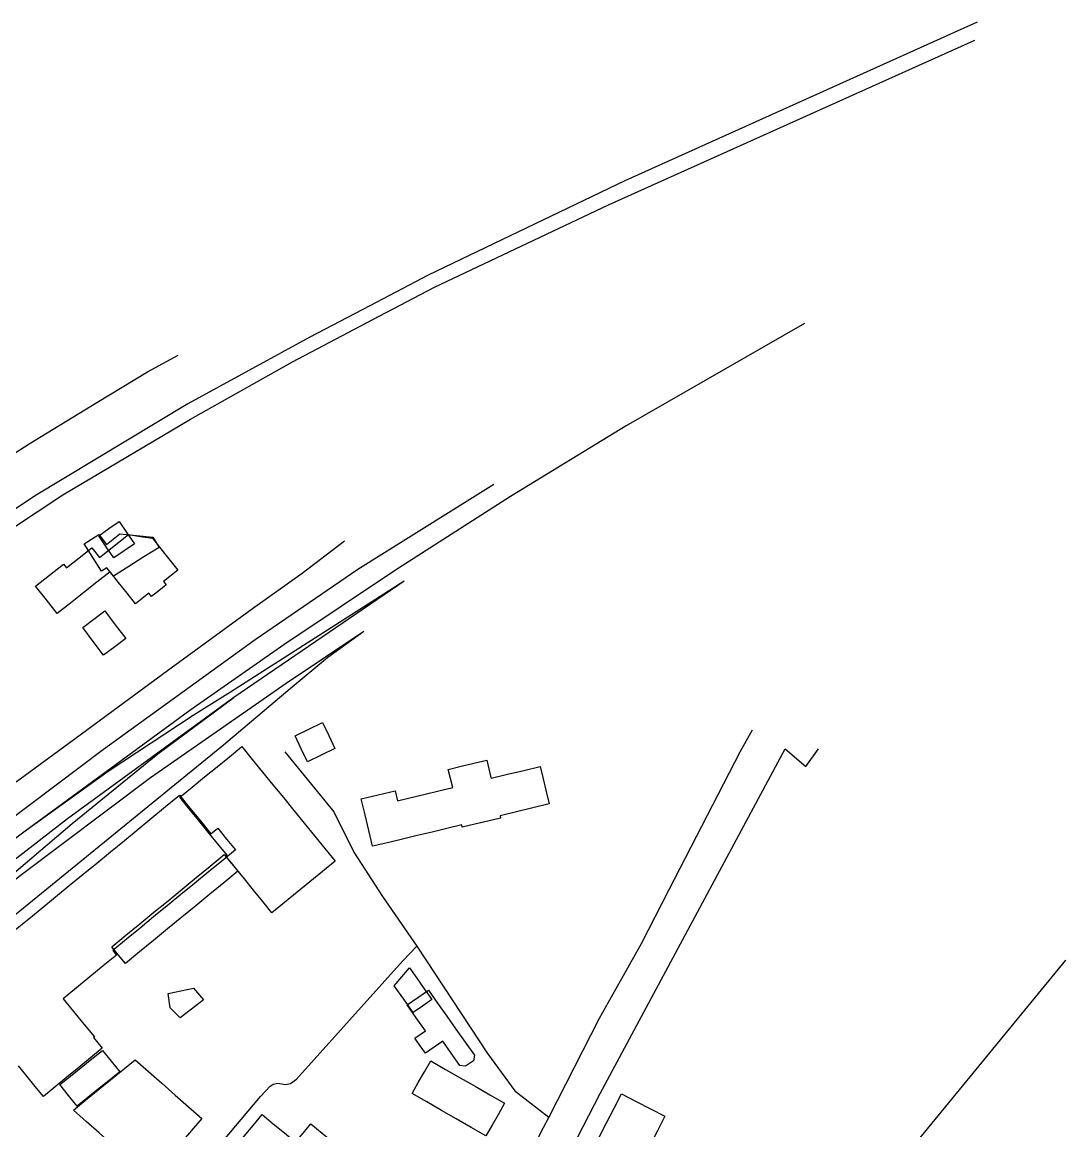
# Model space of a CAD drawing. Header units: metres. Extents: x 2526939 to 2528079, y 1150869 to 1152142.
# Drawn here: x 2527792.3 to 2528079, y 1151710.4 to 1152014.9 of the extents above; entities that cross this region are included whole.
import ezdxf

# ---------------------------------------------------------------- set-up
doc = ezdxf.new("R2010")
doc.units = ezdxf.units.M
for name, color, linetype in [('Buildings', 7, 'Continuous'), ('Rail', 7, 'Continuous'), ('Roads', 7, 'Continuous')]:
    doc.layers.add(name, color=color, linetype=linetype)

msp = doc.modelspace()

# ---------------------------------------------------------------- linework, layer by layer
at = {"layer": 'Buildings'}
for points in [[(2527813.322, 1151873.829), (2527816.144, 1151875.765), (2527818.966, 1151877.7), (2527821.066, 1151874.638), (2527823.166, 1151871.575), (2527820.344, 1151869.64), (2527817.522, 1151867.705), (2527815.422, 1151870.767), (2527813.322, 1151873.829)], [(2527831.376, 1151868.964), (2527833.2, 1151866.654), (2527835.024, 1151864.344), (2527831.105, 1151861.246), (2527831.866, 1151860.284), (2527829.857, 1151858.696), (2527827.848, 1151857.108), (2527827.095, 1151858.06), (2527823.419, 1151855.154), (2527821.108, 1151858.078), (2527818.797, 1151861.001), (2527816.486, 1151863.925), (2527812.855, 1151861.054), (2527809.223, 1151858.183), (2527805.592, 1151855.312), (2527801.96, 1151852.441), (2527798.98, 1151856.212), (2527795.999, 1151859.983), (2527799.835, 1151863.016), (2527803.671, 1151866.048), (2527804.516, 1151864.978), (2527807.983, 1151867.718), (2527811.449, 1151870.458), (2527813.525, 1151867.83), (2527816.2, 1151869.945), (2527818.875, 1151872.06), (2527821.55, 1151874.175), (2527824.822, 1151873.643), (2527828.095, 1151873.111), (2527829.736, 1151871.038), (2527831.376, 1151868.964)], [(2527828.24, 1151873.386), (2527829.978, 1151870.616), (2527825.772, 1151867.976), (2527821.565, 1151865.335), (2527817.359, 1151862.695), (2527815.607, 1151865.044), (2527814.054, 1151864.044), (2527811.684, 1151867.82), (2527809.314, 1151871.595), (2527813.39, 1151874.153), (2527815.477, 1151871.448), (2527819.139, 1151874.35), (2527823.689, 1151873.868), (2527828.24, 1151873.386)], [(2527820.755, 1151845.566), (2527817.72, 1151843.275), (2527814.685, 1151840.984), (2527811.818, 1151844.782), (2527808.95, 1151848.58), (2527811.985, 1151850.872), (2527815.02, 1151853.163), (2527817.888, 1151849.365), (2527820.755, 1151845.566)], [(2527878.216, 1151815.359), (2527874.455, 1151813.555), (2527870.694, 1151811.75), (2527868.982, 1151815.32), (2527867.269, 1151818.889), (2527871.03, 1151820.693), (2527874.791, 1151822.498), (2527876.504, 1151818.929), (2527878.216, 1151815.359)], [(2527878.296, 1151784.385), (2527874.824, 1151781.561), (2527871.351, 1151778.736), (2527867.879, 1151775.912), (2527864.406, 1151773.087), (2527860.934, 1151770.263), (2527858.405, 1151773.372), (2527855.877, 1151776.481), (2527853.348, 1151779.59), (2527850.82, 1151782.699), (2527848.291, 1151785.808), (2527848.585, 1151786.047), (2527845.988, 1151789.241), (2527843.39, 1151792.434), (2527840.793, 1151795.628), (2527838.195, 1151798.821), (2527835.598, 1151802.015), (2527839.011, 1151804.791), (2527842.425, 1151807.568), (2527845.838, 1151810.344), (2527849.252, 1151813.121), (2527852.665, 1151815.897), (2527855.513, 1151812.396), (2527858.361, 1151808.894), (2527861.209, 1151805.393), (2527864.057, 1151801.892), (2527866.904, 1151798.39), (2527869.752, 1151794.889), (2527872.6, 1151791.388), (2527875.448, 1151787.886), (2527878.296, 1151784.385)], [(2527921.071, 1151807.364), (2527921.1, 1151807.208), (2527925.592, 1151808.285), (2527930.084, 1151809.363), (2527934.576, 1151810.44), (2527935.401, 1151807.003), (2527936.225, 1151803.567), (2527937.05, 1151800.13), (2527932.558, 1151799.053), (2527928.066, 1151797.975), (2527923.574, 1151796.898), (2527923.721, 1151796.28), (2527920.21, 1151795.438), (2527916.699, 1151794.595), (2527913.188, 1151793.753), (2527913.04, 1151794.37), (2527908.965, 1151793.392), (2527904.89, 1151792.415), (2527900.815, 1151791.437), (2527896.739, 1151790.459), (2527892.664, 1151789.482), (2527888.589, 1151788.504), (2527887.548, 1151792.844), (2527886.506, 1151797.184), (2527885.465, 1151801.524), (2527890.101, 1151802.636), (2527894.736, 1151803.748), (2527895.386, 1151801.039), (2527899.181, 1151801.949), (2527902.976, 1151802.86), (2527906.771, 1151803.77), (2527910.566, 1151804.68), (2527909.971, 1151807.162), (2527909.375, 1151809.644), (2527912.886, 1151810.486), (2527916.398, 1151811.328), (2527919.909, 1151812.17), (2527921.071, 1151807.364)], [(2527851.571, 1151781.678), (2527847.711, 1151778.509), (2527843.85, 1151775.339), (2527839.99, 1151772.17), (2527836.13, 1151769), (2527832.269, 1151765.831), (2527828.409, 1151762.661), (2527824.548, 1151759.492), (2527820.688, 1151756.322), (2527818.81, 1151758.609), (2527816.932, 1151760.896), (2527820.793, 1151764.066), (2527824.653, 1151767.235), (2527828.514, 1151770.405), (2527832.374, 1151773.574), (2527836.235, 1151776.744), (2527840.095, 1151779.913), (2527843.956, 1151783.083), (2527847.816, 1151786.252), (2527849.693, 1151783.965), (2527851.571, 1151781.678)], [(2527904.825, 1151746.439), (2527902.277, 1151744.642), (2527899.728, 1151742.845), (2527897.126, 1151746.538), (2527894.524, 1151750.23), (2527896.605, 1151752.691), (2527898.685, 1151755.151), (2527900.732, 1151752.247), (2527902.778, 1151749.343), (2527904.825, 1151746.439)], [(2527832.415, 1151748.04), (2527835.873, 1151748.785), (2527839.332, 1151749.53), (2527842.114, 1151746.344), (2527841.225, 1151745.645), (2527838.473, 1151743.53), (2527835.72, 1151741.414), (2527832.935, 1151744.176), (2527832.415, 1151748.04)], [(2527903.905, 1151749.036), (2527906.43, 1151745.453), (2527908.955, 1151741.87), (2527911.481, 1151738.286), (2527914.006, 1151734.703), (2527916.531, 1151731.12), (2527916.299, 1151729.62), (2527914.079, 1151728.078), (2527912.543, 1151728.325), (2527910.189, 1151731.667), (2527907.834, 1151735.008), (2527905.449, 1151733.327), (2527903.064, 1151731.645), (2527901.612, 1151733.706), (2527900.16, 1151735.766), (2527903.076, 1151737.821), (2527900.573, 1151741.373), (2527898.07, 1151744.924), (2527900.988, 1151746.98), (2527903.905, 1151749.036)], [(2527802.68, 1151723.051), (2527805.612, 1151725.403), (2527808.545, 1151727.755), (2527811.477, 1151730.106), (2527814.409, 1151732.458), (2527816.772, 1151729.512), (2527819.135, 1151726.565), (2527816.203, 1151724.213), (2527813.271, 1151721.862), (2527810.339, 1151719.51), (2527807.407, 1151717.158), (2527805.044, 1151720.105), (2527802.68, 1151723.051)], [(2527841.672, 1151713.709), (2527838.828, 1151710.444), (2527835.985, 1151707.178), (2527833.141, 1151703.913), (2527830.298, 1151700.647), (2527827.454, 1151697.382), (2527823.948, 1151700.498), (2527820.443, 1151703.613), (2527816.937, 1151706.729), (2527813.431, 1151709.845), (2527809.926, 1151712.96), (2527806.42, 1151716.076), (2527809.8, 1151718.841), (2527813.18, 1151721.607), (2527816.559, 1151724.372), (2527819.939, 1151727.138), (2527823.319, 1151729.903), (2527826.99, 1151726.664), (2527830.66, 1151723.425), (2527834.331, 1151720.187), (2527838.001, 1151716.948), (2527841.672, 1151713.709)], [(2527924.828, 1151717.926), (2527923.112, 1151714.939), (2527921.396, 1151711.952), (2527919.68, 1151708.965), (2527915.626, 1151711.294), (2527911.572, 1151713.622), (2527907.519, 1151715.951), (2527903.465, 1151718.279), (2527899.411, 1151720.608), (2527901.127, 1151723.595), (2527902.843, 1151726.582), (2527904.559, 1151729.569), (2527908.613, 1151727.24), (2527912.667, 1151724.912), (2527916.72, 1151722.583), (2527920.774, 1151720.255), (2527924.828, 1151717.926)], [(2527968.889, 1151714.348), (2527966.84, 1151710.384), (2527964.791, 1151706.419), (2527962.742, 1151702.454), (2527960.693, 1151698.49), (2527956.719, 1151700.544), (2527952.744, 1151702.597), (2527948.77, 1151704.651), (2527950.819, 1151708.616), (2527952.868, 1151712.581), (2527954.916, 1151716.545), (2527956.965, 1151720.51), (2527960.94, 1151718.456), (2527964.914, 1151716.402), (2527968.889, 1151714.348)], [(2527876.881, 1151698.028), (2527873.842, 1151694.339), (2527870.803, 1151690.649), (2527867.764, 1151686.96), (2527864.54, 1151689.616), (2527861.316, 1151692.272), (2527858.092, 1151694.928), (2527854.868, 1151697.584), (2527851.644, 1151700.24), (2527848.42, 1151702.896), (2527850.874, 1151705.874), (2527853.327, 1151708.853), (2527855.781, 1151711.831), (2527858.234, 1151714.809), (2527861.29, 1151712.291), (2527864.347, 1151709.774), (2527867.403, 1151707.256), (2527870.459, 1151704.738), (2527869.763, 1151703.893), (2527873.322, 1151700.961), (2527876.881, 1151698.028)], [(2527876.391, 1151698.916), (2527874.2, 1151696.26), (2527872.009, 1151693.603), (2527868.865, 1151696.193), (2527865.722, 1151698.783), (2527862.578, 1151701.373), (2527865.575, 1151705.012), (2527868.572, 1151708.65), (2527871.569, 1151712.289), (2527874.714, 1151709.699), (2527877.858, 1151707.108), (2527881.003, 1151704.518), (2527878.697, 1151701.717), (2527876.391, 1151698.916)]]:
    msp.add_lwpolyline(points, close=True, dxfattribs=at)
msp.add_lwpolyline([(2527790.518, 1151765.639), (2527794.097, 1151768.573), (2527797.677, 1151771.508), (2527801.46, 1151774.609), (2527805.243, 1151777.71), (2527809.025, 1151780.811), (2527812.808, 1151783.912), (2527816.591, 1151787.014), (2527820.374, 1151790.115), (2527824.157, 1151793.216), (2527827.939, 1151796.317), (2527831.722, 1151799.418), (2527835.505, 1151802.519), (2527835.505, 1151802.519), (2527838.39, 1151799), (2527841.274, 1151795.482), (2527844.159, 1151791.963), (2527846.01, 1151793.48), (2527848.451, 1151790.502), (2527850.892, 1151787.525), (2527847.147, 1151784.455), (2527843.402, 1151781.385), (2527839.657, 1151778.315), (2527835.912, 1151775.245), (2527832.167, 1151772.174), (2527828.422, 1151769.104), (2527824.677, 1151766.034), (2527820.932, 1151762.964), (2527817.187, 1151759.894), (2527818.211, 1151758.645), (2527814.551, 1151755.645), (2527810.891, 1151752.644), (2527807.23, 1151749.644), (2527803.57, 1151746.643), (2527806.426, 1151743.159), (2527809.281, 1151739.676), (2527812.137, 1151736.192), (2527811.883, 1151735.984), (2527814.291, 1151733.047), (2527811.063, 1151730.4), (2527807.834, 1151727.754), (2527804.606, 1151725.107), (2527801.377, 1151722.461), (2527798.149, 1151719.814), (2527795.906, 1151722.554), (2527793.662, 1151725.293), (2527791.261, 1151728.223)], dxfattribs=at)
at = {"layer": 'Rail'}
for points in [[(2528007.234, 1151932.084), (2527958.243, 1151903.959), (2527926.468, 1151884.611), (2527895.118, 1151864.584), (2527864.205, 1151843.888), (2527838.356, 1151825.829), (2527792.796, 1151792.436)], [(2527921.83, 1151887.85), (2527884.513, 1151864.538), (2527856.344, 1151845.253), (2527814.616, 1151815.114), (2527762.221, 1151775.602)], [(2527897.228, 1151861.351), (2527849.516, 1151830.849), (2527839.316, 1151824.399), (2527815.936, 1151809.048), (2527792.796, 1151792.436)], [(2527897.228, 1151861.351), (2527850.475, 1151829.419)], [(2527886.199, 1151847.485), (2527864.834, 1151833.184), (2527827.569, 1151807.338), (2527791.724, 1151780.386), (2527761.517, 1151756.454)], [(2527886.199, 1151847.485), (2527876.319, 1151840.39), (2527865.904, 1151831.783), (2527847.595, 1151816.251), (2527770.804, 1151753.753)], [(2527850.475, 1151829.419), (2527804.765, 1151796.089), (2527775.986, 1151773.816), (2527758.463, 1151760.176)], [(2527761.313, 1151756.734), (2527766.266, 1151760.816), (2527790.633, 1151781.721), (2527805.996, 1151794.745), (2527829.536, 1151813.948), (2527850.475, 1151829.419)], [(2527792.796, 1151792.436), (2527764.375, 1151770.935)]]:
    msp.add_lwpolyline(points, dxfattribs=at)
at = {"layer": 'Roads'}
for points in [[(2528054.645, 1152014.878), (2527957.843, 1151971.33), (2527903.868, 1151945.401), (2527887.819, 1151936.988), (2527871.346, 1151928.35), (2527837.854, 1151910.079), (2527795.653, 1151884.679), (2527763.77, 1151863.248), (2527726.464, 1151836.393), (2527709.321, 1151822.781), (2527698.188, 1151813.94), (2527659.789, 1151781.756), (2527634.529, 1151759.79), (2527609.291, 1151736.769)], [(2527615.471, 1151736.953), (2527637.708, 1151757.589), (2527660.715, 1151778.184), (2527701.461, 1151811.789), (2527711.569, 1151819.874), (2527728.581, 1151833.483), (2527767.871, 1151861.529), (2527803.458, 1151885.076), (2527838.515, 1151905.846), (2527866.575, 1151921.615), (2527890.364, 1151934.103), (2527905.588, 1151942.094), (2527953.345, 1151964.716), (2528053.983, 1152009.95)], [(2527778.951, 1151896.668), (2527783.043, 1151897.421), (2527786.188, 1151893.971), (2527794.205, 1151899.045), (2527812.775, 1151910.41), (2527826.78, 1151918.834), (2527835.175, 1151923.39)], [(2527738.589, 1151772.37), (2527740.676, 1151773.669), (2527748.76, 1151778.942), (2527781.843, 1151800.024), (2527791.789, 1151807.051), (2527805.121, 1151816.81), (2527832.208, 1151836.796), (2527855.556, 1151853.815), (2527869.241, 1151863.574), (2527880.816, 1151872.459)], [(2527992.885, 1151820.433), (2527989.428, 1151814.383), (2527969.98, 1151776.546), (2527962.308, 1151761.73), (2527950.799, 1151741.225), (2527936.941, 1151714.155)], [(2527931.539, 1151703.668), (2527940.17, 1151699.453), (2527951.114, 1151720.619), (2528001.929, 1151815.313), (2528007.588, 1151810.411), (2528011.046, 1151815.244)], [(2527864.46, 1151814.458), (2527877.89, 1151797.964), (2527883.402, 1151786.884), (2527891.325, 1151774.724), (2527900.734, 1151761.118)], [(2527896.763, 1151756.916), (2527900.734, 1151761.118)], [(2527900.734, 1151761.118), (2527920.121, 1151731.561), (2527927.645, 1151721.323), (2527931.288, 1151718.473), (2527936.941, 1151714.155)], [(2527830.273, 1151687.375), (2527834.7, 1151692.861), (2527849.116, 1151709.481), (2527857.742, 1151719.8), (2527860.396, 1151722.639), (2527861.301, 1151723.193), (2527862.506, 1151723.47), (2527864.675, 1151723.123), (2527866.001, 1151723.4), (2527867.69, 1151724.507), (2527896.763, 1151756.916)], [(2527960.339, 1151575.558), (2527960.875, 1151580.149), (2527962.428, 1151586.5), (2527965.344, 1151597.474), (2527968.4, 1151607.196), (2527970.906, 1151613.166), (2527975.934, 1151624.675), (2527982.151, 1151636.318), (2527987.179, 1151644.388), (2528007.023, 1151670.184), (2528022.236, 1151688.044), (2528079.006, 1151757.194)], [(2527936.941, 1151714.155), (2527935.429, 1151711.201), (2527931.539, 1151703.668)]]:
    msp.add_lwpolyline(points, dxfattribs=at)

doc.saveas('drawing.dxf')
